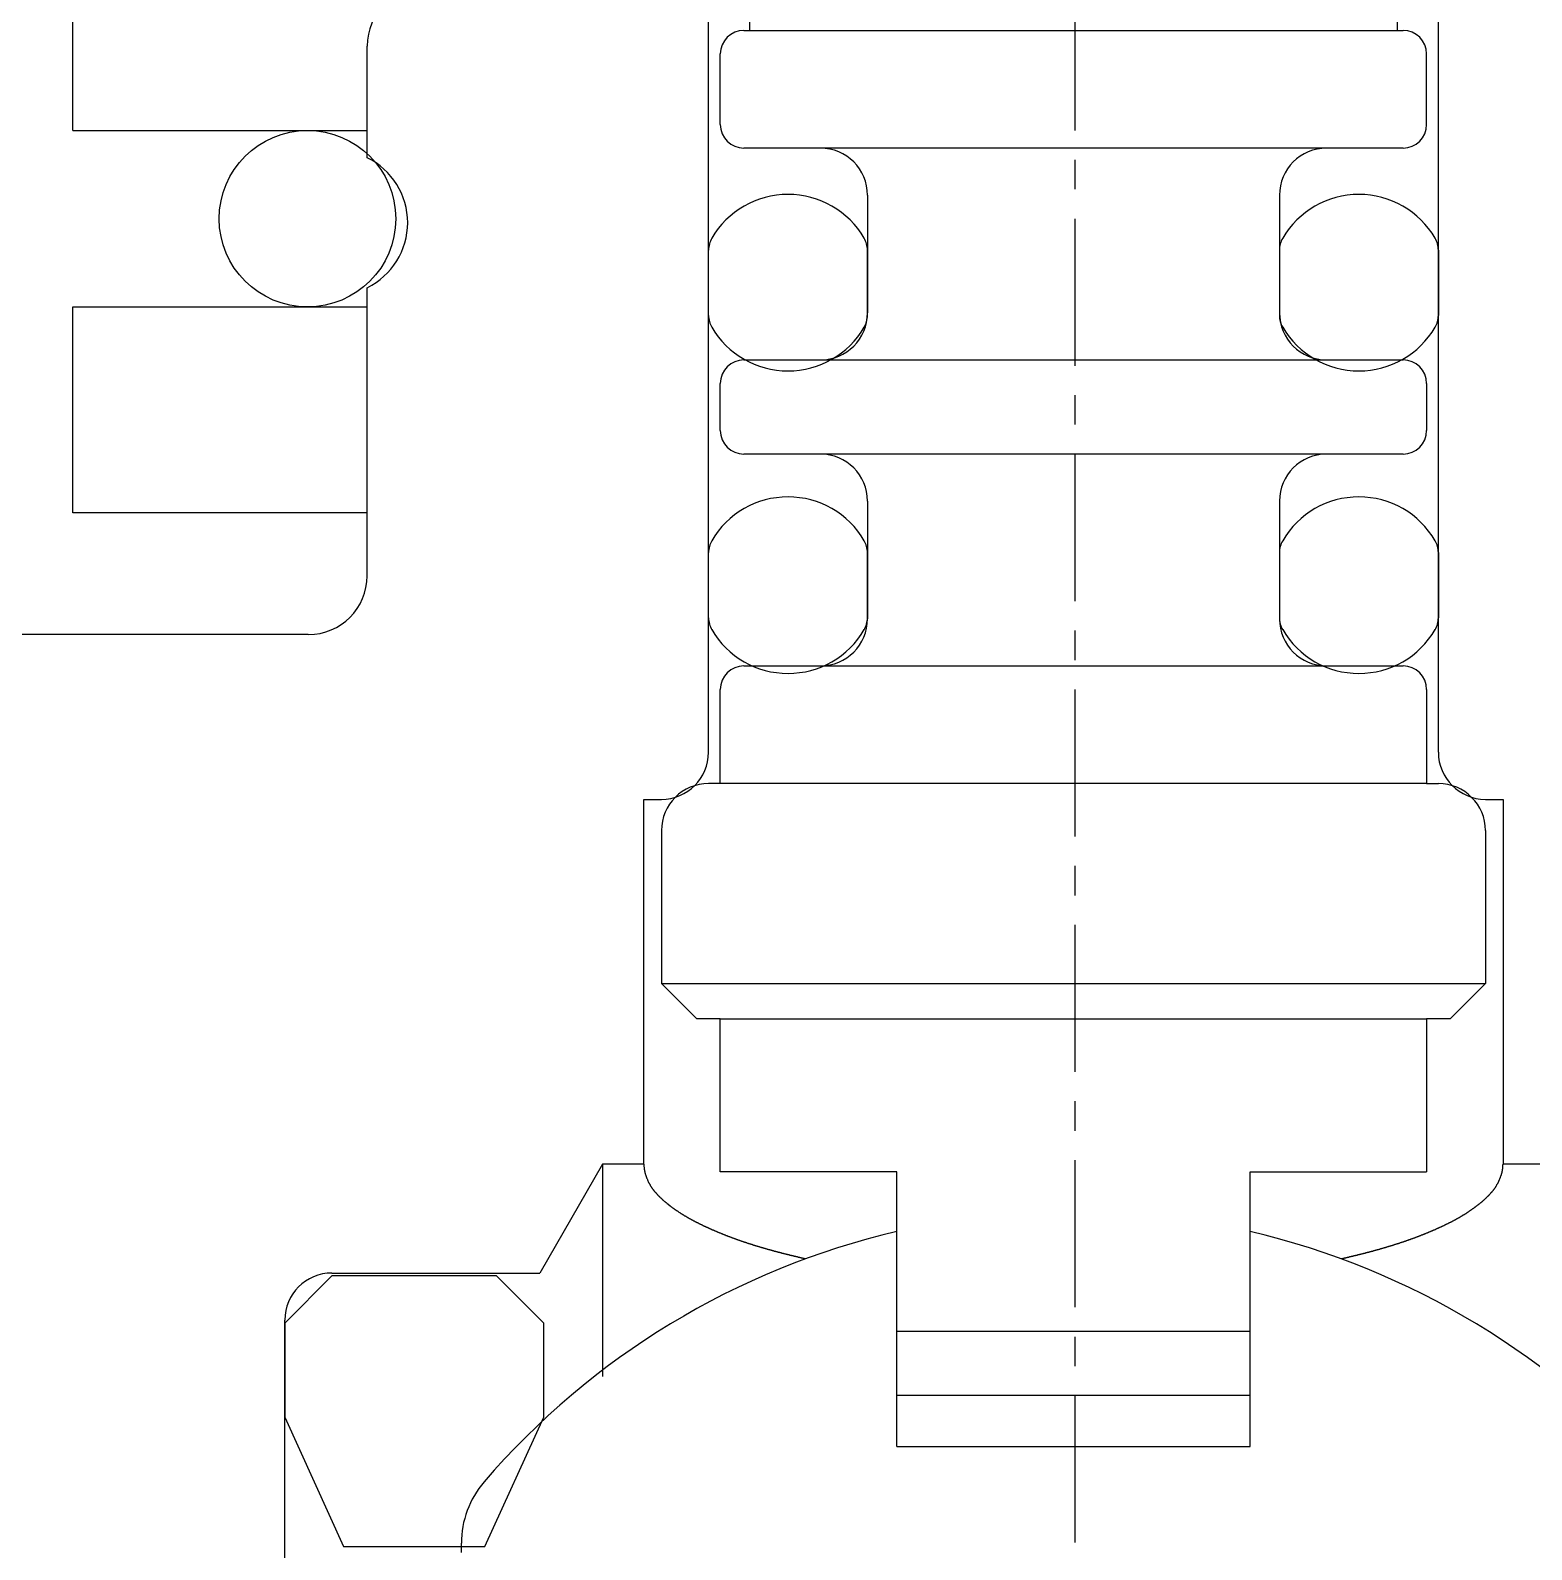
# Model space of a CAD drawing. Extents: x 104 to 175, y 98 to 223.
# Drawn here: x 123.73 to 136.48, y 144.6 to 157.51 of the extents above; entities that cross this region are included whole.
import ezdxf

# ---------------------------------------------------------------- set-up
doc = ezdxf.new("R2010")
doc.units = 0
doc.linetypes.add('CENTER', pattern=[2, 1.25, -0.25, 0.25, -0.25])
doc.layers.get('0').update_dxf_attribs({"linetype": 'CONTINUOUS'})
doc.layers.add('CENTER', color=1, linetype='CENTER')

msp = doc.modelspace()

# ---------------------------------------------------------------- linework, layer by layer
at = {"color": 7, "linetype": 'CONTINUOUS'}
for p, q in [((124.089, 156.659), (124.089, 164.409)), ((129.489, 151.375), (129.489, 157.875)), ((135.689, 151.375), (135.689, 157.875)), ((129.839, 157.509), (129.839, 157.709)), ((135.339, 157.709), (135.339, 157.509)), ((129.789, 157.509), (130.605, 157.509)), ((130.605, 157.509), (134.574, 157.509)), ((134.574, 157.509), (135.339, 157.509)), ((135.339, 157.509), (135.389, 157.509)), ((126.589, 156.427), (126.589, 157.375)), ((129.589, 156.709), (129.589, 157.309)), ((135.589, 156.709), (135.589, 157.309)), ((124.089, 156.659), (126.589, 156.659)), ((130.439, 156.509), (129.789, 156.509)), ((134.739, 156.509), (130.439, 156.509)), ((135.389, 156.509), (134.739, 156.509)), ((130.839, 156.109), (130.839, 155.109)), ((134.339, 156.109), (134.339, 155.109)), ((129.489, 155.087), (129.489, 155.642)), ((130.839, 155.087), (130.839, 155.642)), ((134.339, 155.642), (134.339, 155.087)), ((135.689, 155.642), (135.689, 155.087)), ((126.589, 152.875), (126.589, 155.322)), ((124.089, 155.159), (126.589, 155.159)), ((124.089, 153.409), (124.089, 155.159)), ((129.789, 154.709), (130.439, 154.709)), ((130.439, 154.709), (134.739, 154.709)), ((134.739, 154.709), (135.389, 154.709)), ((129.589, 154.109), (129.589, 154.509)), ((135.589, 154.509), (135.589, 154.109)), ((130.439, 153.909), (129.789, 153.909)), ((134.739, 153.909), (130.439, 153.909)), ((135.389, 153.909), (134.739, 153.909)), ((130.839, 153.509), (130.839, 152.509)), ((134.339, 153.509), (134.339, 152.509)), ((126.589, 153.409), (124.089, 153.409)), ((129.489, 152.517), (129.489, 153.072)), ((130.839, 152.517), (130.839, 153.072)), ((134.339, 153.072), (134.339, 152.517)), ((135.689, 153.072), (135.689, 152.517)), ((126.089, 152.375), (123.367, 152.375)), ((129.789, 152.109), (130.439, 152.109)), ((130.439, 152.109), (134.739, 152.109)), ((134.739, 152.109), (135.389, 152.109)), ((129.589, 151.109), (129.589, 151.909)), ((135.589, 151.909), (135.589, 151.109)), ((129.589, 151.109), (129.489, 151.109)), ((135.589, 151.109), (129.589, 151.109)), ((135.589, 151.109), (135.689, 151.109)), ((128.939, 150.975), (129.089, 150.975)), ((128.939, 147.875), (128.939, 150.975)), ((136.089, 150.975), (136.239, 150.975)), ((136.239, 150.975), (136.239, 147.875)), ((129.089, 150.709), (129.089, 149.409)), ((136.089, 150.709), (136.089, 149.409)), ((129.089, 149.409), (136.089, 149.409)), ((129.089, 149.409), (129.389, 149.109)), ((136.089, 149.409), (135.789, 149.109)), ((129.589, 149.109), (129.389, 149.109)), ((129.589, 147.809), (129.589, 149.109)), ((129.589, 149.109), (135.589, 149.109)), ((135.589, 149.109), (135.589, 147.809)), ((135.789, 149.109), (135.589, 149.109)), ((128.589, 147.875), (128.055, 146.95)), ((128.589, 147.875), (128.055, 146.95)), ((128.589, 147.875), (128.589, 146.07)), ((128.939, 147.875), (128.589, 147.875)), ((136.723, 147.875), (136.239, 147.875)), ((131.089, 147.809), (129.589, 147.809)), ((131.089, 145.909), (131.089, 147.809)), ((134.089, 147.809), (135.589, 147.809)), ((134.089, 145.909), (134.089, 147.809)), ((131.089, 145.475), (131.089, 147.302)), ((134.089, 145.475), (134.089, 147.302)), ((125.889, 146.525), (126.289, 146.925)), ((126.289, 146.95), (128.055, 146.95)), ((127.689, 146.925), (126.289, 146.925)), ((127.689, 146.925), (128.089, 146.525)), ((125.889, 144.475), (125.889, 146.55)), ((125.889, 146.525), (125.889, 145.725)), ((128.089, 145.725), (128.089, 146.525)), ((131.089, 146.455), (134.089, 146.455)), ((134.089, 145.909), (131.089, 145.909)), ((125.889, 145.725), (126.389, 144.625)), ((127.589, 144.625), (128.089, 145.725)), ((131.089, 145.475), (134.089, 145.475)), ((126.389, 144.625), (127.589, 144.625)), ((127.389, 144.575), (127.389, 144.653))]:
    msp.add_line(p, q, dxfattribs=at)
at = {"color": 7}
for points in [[(128.939, 147.875, 0), (128.939, 147.871, 0), (128.939, 147.868, 0), (128.94, 147.864, 0), (128.94, 147.861, 0), (128.94, 147.857, 0), (128.94, 147.854, 0), (128.941, 147.85, 0), (128.941, 147.847, 0), (128.941, 147.843, 0), (128.942, 147.84, 0), (128.942, 147.836, 0), (128.943, 147.833, 0), (128.943, 147.829, 0), (128.944, 147.826, 0), (128.944, 147.822, 0), (128.945, 147.819, 0), (128.946, 147.815, 0), (128.947, 147.812, 0), (128.947, 147.809, 0), (128.948, 147.805, 0), (128.949, 147.802, 0), (128.95, 147.798, 0), (128.951, 147.795, 0), (128.952, 147.792, 0), (128.953, 147.788, 0), (128.954, 147.785, 0), (128.955, 147.782, 0), (128.956, 147.778, 0), (128.957, 147.775, 0), (128.959, 147.772, 0), (128.96, 147.768, 0), (128.961, 147.765, 0), (128.962, 147.762, 0), (128.963, 147.758, 0), (128.965, 147.755, 0), (128.966, 147.752, 0), (128.967, 147.749, 0), (128.969, 147.745, 0), (128.97, 147.742, 0), (128.971, 147.739, 0), (128.973, 147.736, 0), (128.974, 147.732, 0), (128.976, 147.729, 0), (128.977, 147.726, 0), (128.979, 147.723, 0), (128.98, 147.72, 0), (128.982, 147.717, 0), (128.984, 147.713, 0), (128.985, 147.71, 0), (128.987, 147.707, 0), (128.989, 147.704, 0), (128.99, 147.701, 0), (128.992, 147.698, 0), (128.994, 147.695, 0), (128.996, 147.692, 0), (128.998, 147.689, 0), (128.999, 147.686, 0), (129.001, 147.683, 0), (129.003, 147.68, 0), (129.005, 147.677, 0), (129.007, 147.674, 0), (129.009, 147.672, 0), (129.011, 147.669, 0), (129.013, 147.666, 0), (129.015, 147.663, 0), (129.017, 147.66, 0), (129.02, 147.657, 0), (129.022, 147.655, 0), (129.024, 147.652, 0), (129.026, 147.649, 0), (129.028, 147.646, 0), (129.03, 147.644, 0), (129.033, 147.641, 0), (129.035, 147.638, 0), (129.037, 147.636, 0), (129.04, 147.633, 0), (129.042, 147.63, 0), (129.044, 147.628, 0), (129.047, 147.625, 0), (129.049, 147.623, 0), (129.051, 147.62, 0), (129.054, 147.617, 0), (129.056, 147.615, 0), (129.059, 147.612, 0), (129.061, 147.61, 0), (129.064, 147.607, 0), (129.066, 147.605, 0), (129.068, 147.602, 0), (129.071, 147.6, 0), (129.073, 147.597, 0), (129.076, 147.595, 0), (129.079, 147.592, 0), (129.081, 147.59, 0), (129.084, 147.588, 0), (129.086, 147.585, 0), (129.089, 147.583, 0), (129.091, 147.58, 0), (129.094, 147.578, 0), (129.096, 147.576, 0), (129.099, 147.573, 0), (129.102, 147.571, 0), (129.104, 147.569, 0), (129.107, 147.566, 0), (129.11, 147.564, 0), (129.112, 147.562, 0), (129.115, 147.559, 0), (129.117, 147.557, 0), (129.12, 147.555, 0), (129.123, 147.552, 0), (129.126, 147.55, 0), (129.128, 147.548, 0), (129.131, 147.546, 0), (129.134, 147.544, 0), (129.136, 147.541, 0), (129.139, 147.539, 0), (129.142, 147.537, 0), (129.145, 147.535, 0), (129.147, 147.533, 0), (129.15, 147.53, 0), (129.153, 147.528, 0), (129.156, 147.526, 0), (129.158, 147.524, 0), (129.161, 147.522, 0), (129.164, 147.52, 0), (129.167, 147.517, 0), (129.17, 147.515, 0), (129.172, 147.513, 0), (129.175, 147.511, 0), (129.178, 147.509, 0), (129.181, 147.507, 0), (129.184, 147.505, 0), (129.186, 147.503, 0), (129.189, 147.501, 0), (129.192, 147.499, 0), (129.195, 147.497, 0), (129.198, 147.495, 0), (129.201, 147.493, 0), (129.204, 147.491, 0), (129.206, 147.489, 0), (129.209, 147.487, 0), (129.212, 147.485, 0), (129.215, 147.483, 0), (129.218, 147.481, 0), (129.221, 147.479, 0), (129.224, 147.477, 0), (129.227, 147.475, 0), (129.23, 147.473, 0), (129.233, 147.471, 0), (129.235, 147.469, 0), (129.238, 147.467, 0), (129.241, 147.465, 0), (129.244, 147.463, 0), (129.247, 147.461, 0), (129.25, 147.459, 0), (129.253, 147.457, 0), (129.256, 147.456, 0), (129.259, 147.454, 0), (129.262, 147.452, 0), (129.265, 147.45, 0), (129.268, 147.448, 0), (129.271, 147.446, 0), (129.274, 147.444, 0), (129.277, 147.443, 0), (129.28, 147.441, 0), (129.283, 147.439, 0), (129.286, 147.437, 0), (129.289, 147.435, 0), (129.292, 147.434, 0), (129.295, 147.432, 0), (129.298, 147.43, 0), (129.301, 147.428, 0), (129.304, 147.427, 0), (129.307, 147.425, 0), (129.31, 147.423, 0), (129.313, 147.421, 0), (129.316, 147.42, 0), (129.319, 147.418, 0), (129.322, 147.416, 0), (129.325, 147.414, 0), (129.328, 147.413, 0), (129.332, 147.411, 0), (129.335, 147.409, 0), (129.338, 147.408, 0), (129.341, 147.406, 0), (129.344, 147.404, 0), (129.347, 147.403, 0), (129.35, 147.401, 0), (129.353, 147.399, 0), (129.356, 147.398, 0), (129.359, 147.396, 0), (129.362, 147.394, 0), (129.366, 147.393, 0), (129.369, 147.391, 0), (129.372, 147.389, 0), (129.375, 147.388, 0), (129.378, 147.386, 0), (129.381, 147.385, 0), (129.384, 147.383, 0), (129.387, 147.381, 0), (129.39, 147.38, 0), (129.394, 147.378, 0), (129.397, 147.377, 0), (129.4, 147.375, 0), (129.403, 147.373, 0), (129.406, 147.372, 0), (129.409, 147.37, 0), (129.412, 147.369, 0), (129.416, 147.367, 0), (129.419, 147.366, 0), (129.422, 147.364, 0), (129.425, 147.363, 0), (129.428, 147.361, 0), (129.431, 147.36, 0), (129.434, 147.358, 0), (129.438, 147.356, 0), (129.441, 147.355, 0), (129.444, 147.353, 0), (129.447, 147.352, 0), (129.45, 147.35, 0), (129.453, 147.349, 0), (129.457, 147.347, 0), (129.46, 147.346, 0), (129.463, 147.344, 0), (129.466, 147.343, 0), (129.469, 147.342, 0), (129.473, 147.34, 0), (129.476, 147.339, 0), (129.479, 147.337, 0), (129.482, 147.336, 0), (129.485, 147.334, 0), (129.489, 147.333, 0), (129.492, 147.331, 0), (129.495, 147.33, 0), (129.498, 147.328, 0), (129.501, 147.327, 0), (129.504, 147.326, 0), (129.508, 147.324, 0), (129.511, 147.323, 0), (129.514, 147.321, 0), (129.517, 147.32, 0), (129.521, 147.318, 0), (129.524, 147.317, 0), (129.527, 147.316, 0), (129.53, 147.314, 0), (129.533, 147.313, 0), (129.537, 147.312, 0), (129.54, 147.31, 0), (129.543, 147.309, 0), (129.546, 147.307, 0), (129.55, 147.306, 0), (129.553, 147.305, 0), (129.556, 147.303, 0), (129.559, 147.302, 0), (129.562, 147.301, 0), (129.566, 147.299, 0), (129.569, 147.298, 0), (129.572, 147.296, 0), (129.575, 147.295, 0), (129.579, 147.294, 0), (129.582, 147.292, 0), (129.585, 147.291, 0), (129.588, 147.29, 0), (129.592, 147.288, 0), (129.595, 147.287, 0), (129.598, 147.286, 0), (129.601, 147.285, 0), (129.605, 147.283, 0), (129.608, 147.282, 0), (129.611, 147.281, 0), (129.614, 147.279, 0), (129.618, 147.278, 0), (129.621, 147.277, 0), (129.624, 147.275, 0), (129.627, 147.274, 0), (129.631, 147.273, 0), (129.634, 147.272, 0), (129.637, 147.27, 0), (129.64, 147.269, 0), (129.644, 147.268, 0), (129.647, 147.266, 0), (129.65, 147.265, 0), (129.654, 147.264, 0), (129.657, 147.263, 0), (129.66, 147.261, 0), (129.663, 147.26, 0), (129.667, 147.259, 0), (129.67, 147.258, 0), (129.673, 147.257, 0), (129.677, 147.255, 0), (129.68, 147.254, 0), (129.683, 147.253, 0), (129.686, 147.252, 0), (129.69, 147.25, 0), (129.693, 147.249, 0), (129.696, 147.248, 0), (129.7, 147.247, 0), (129.703, 147.246, 0), (129.706, 147.244, 0), (129.709, 147.243, 0), (129.713, 147.242, 0), (129.716, 147.241, 0), (129.719, 147.24, 0), (129.723, 147.238, 0), (129.726, 147.237, 0), (129.729, 147.236, 0), (129.733, 147.235, 0), (129.736, 147.234, 0), (129.739, 147.232, 0), (129.742, 147.231, 0), (129.746, 147.23, 0), (129.749, 147.229, 0), (129.752, 147.228, 0), (129.756, 147.227, 0), (129.759, 147.226, 0), (129.762, 147.224, 0), (129.766, 147.223, 0), (129.769, 147.222, 0), (129.772, 147.221, 0), (129.776, 147.22, 0), (129.779, 147.219, 0), (129.782, 147.218, 0), (129.786, 147.216, 0), (129.789, 147.215, 0), (129.792, 147.214, 0), (129.795, 147.213, 0), (129.799, 147.212, 0), (129.802, 147.211, 0), (129.805, 147.21, 0), (129.809, 147.209, 0), (129.812, 147.208, 0), (129.815, 147.206, 0), (129.819, 147.205, 0), (129.822, 147.204, 0), (129.825, 147.203, 0), (129.829, 147.202, 0), (129.832, 147.201, 0), (129.835, 147.2, 0), (129.839, 147.199, 0), (129.842, 147.198, 0), (129.845, 147.197, 0), (129.849, 147.196, 0), (129.852, 147.195, 0), (129.856, 147.194, 0), (129.859, 147.192, 0), (129.862, 147.191, 0), (129.866, 147.19, 0), (129.869, 147.189, 0), (129.872, 147.188, 0), (129.876, 147.187, 0), (129.879, 147.186, 0), (129.882, 147.185, 0), (129.886, 147.184, 0), (129.889, 147.183, 0), (129.892, 147.182, 0), (129.896, 147.181, 0), (129.899, 147.18, 0), (129.902, 147.179, 0), (129.906, 147.178, 0), (129.909, 147.177, 0), (129.912, 147.176, 0), (129.916, 147.175, 0), (129.919, 147.174, 0), (129.923, 147.173, 0), (129.926, 147.172, 0), (129.929, 147.171, 0), (129.933, 147.17, 0), (129.936, 147.169, 0), (129.939, 147.168, 0), (129.943, 147.167, 0), (129.946, 147.166, 0), (129.949, 147.165, 0), (129.953, 147.164, 0), (129.956, 147.163, 0), (129.96, 147.162, 0), (129.963, 147.161, 0), (129.966, 147.16, 0), (129.97, 147.159, 0), (129.973, 147.158, 0), (129.976, 147.157, 0), (129.98, 147.156, 0), (129.983, 147.155, 0), (129.987, 147.154, 0), (129.99, 147.153, 0), (129.993, 147.152, 0), (129.997, 147.151, 0), (130, 147.15, 0), (130.003, 147.15, 0), (130.007, 147.149, 0), (130.01, 147.148, 0), (130.014, 147.147, 0), (130.017, 147.146, 0), (130.02, 147.145, 0), (130.024, 147.144, 0), (130.027, 147.143, 0), (130.03, 147.142, 0), (130.034, 147.141, 0), (130.037, 147.14, 0), (130.041, 147.139, 0), (130.044, 147.138, 0), (130.047, 147.137, 0), (130.051, 147.136, 0), (130.054, 147.136, 0), (130.057, 147.135, 0), (130.061, 147.134, 0), (130.064, 147.133, 0), (130.068, 147.132, 0), (130.071, 147.131, 0), (130.074, 147.13, 0), (130.078, 147.129, 0), (130.081, 147.128, 0), (130.085, 147.127, 0), (130.088, 147.127, 0), (130.091, 147.126, 0), (130.095, 147.125, 0), (130.098, 147.124, 0), (130.102, 147.123, 0), (130.105, 147.122, 0), (130.108, 147.121, 0), (130.112, 147.12, 0), (130.115, 147.12, 0), (130.119, 147.119, 0), (130.122, 147.118, 0), (130.125, 147.117, 0), (130.129, 147.116, 0), (130.132, 147.115, 0), (130.136, 147.114, 0), (130.139, 147.113, 0), (130.142, 147.113, 0), (130.146, 147.112, 0), (130.149, 147.111, 0), (130.153, 147.11, 0), (130.156, 147.109, 0), (130.159, 147.108, 0), (130.163, 147.108, 0), (130.166, 147.107, 0), (130.17, 147.106, 0), (130.173, 147.105, 0), (130.176, 147.104, 0), (130.18, 147.103, 0), (130.183, 147.102, 0), (130.187, 147.102, 0), (130.19, 147.101, 0), (130.193, 147.1, 0), (130.197, 147.099, 0), (130.2, 147.098, 0), (130.204, 147.098, 0), (130.207, 147.097, 0), (130.21, 147.096, 0), (130.214, 147.095, 0), (130.217, 147.094, 0), (130.221, 147.093, 0), (130.224, 147.093, 0), (130.227, 147.092, 0), (130.231, 147.091, 0), (130.234, 147.09, 0), (130.238, 147.089, 0), (130.241, 147.089, 0), (130.245, 147.088, 0), (130.248, 147.087, 0), (130.251, 147.086, 0), (130.255, 147.085, 0), (130.258, 147.085, 0), (130.262, 147.084, 0), (130.265, 147.083, 0), (130.268, 147.082, 0), (130.272, 147.081, 0), (130.275, 147.08, 0), (130.279, 147.08, 0), (130.282, 147.079, 0), (130.285, 147.078, 0), (130.289, 147.077, 0), (130.292, 147.076, 0), (130.296, 147.076, 0), (130.299, 147.075, 0), (130.303, 147.074, 0), (130.306, 147.073, 0), (130.309, 147.072, 0), (130.313, 147.072, 0), (130.316, 147.071, 0)], [(134.862, 147.071, 0), (134.865, 147.072, 0), (134.868, 147.072, 0), (134.872, 147.073, 0), (134.875, 147.074, 0), (134.879, 147.075, 0), (134.882, 147.076, 0), (134.886, 147.076, 0), (134.889, 147.077, 0), (134.892, 147.078, 0), (134.896, 147.079, 0), (134.899, 147.08, 0), (134.903, 147.08, 0), (134.906, 147.081, 0), (134.909, 147.082, 0), (134.913, 147.083, 0), (134.916, 147.084, 0), (134.92, 147.085, 0), (134.923, 147.085, 0), (134.927, 147.086, 0), (134.93, 147.087, 0), (134.933, 147.088, 0), (134.937, 147.089, 0), (134.94, 147.089, 0), (134.944, 147.09, 0), (134.947, 147.091, 0), (134.95, 147.092, 0), (134.954, 147.093, 0), (134.957, 147.093, 0), (134.961, 147.094, 0), (134.964, 147.095, 0), (134.967, 147.096, 0), (134.971, 147.097, 0), (134.974, 147.098, 0), (134.978, 147.098, 0), (134.981, 147.099, 0), (134.984, 147.1, 0), (134.988, 147.101, 0), (134.991, 147.102, 0), (134.995, 147.102, 0), (134.998, 147.103, 0), (135.002, 147.104, 0), (135.005, 147.105, 0), (135.008, 147.106, 0), (135.012, 147.107, 0), (135.015, 147.108, 0), (135.019, 147.108, 0), (135.022, 147.109, 0), (135.025, 147.11, 0), (135.029, 147.111, 0), (135.032, 147.112, 0), (135.036, 147.113, 0), (135.039, 147.113, 0), (135.042, 147.114, 0), (135.046, 147.115, 0), (135.049, 147.116, 0), (135.053, 147.117, 0), (135.056, 147.118, 0), (135.059, 147.119, 0), (135.063, 147.12, 0), (135.066, 147.12, 0), (135.07, 147.121, 0), (135.073, 147.122, 0), (135.076, 147.123, 0), (135.08, 147.124, 0), (135.083, 147.125, 0), (135.086, 147.126, 0), (135.09, 147.127, 0), (135.093, 147.127, 0), (135.097, 147.128, 0), (135.1, 147.129, 0), (135.103, 147.13, 0), (135.107, 147.131, 0), (135.11, 147.132, 0), (135.114, 147.133, 0), (135.117, 147.134, 0), (135.12, 147.135, 0), (135.124, 147.136, 0), (135.127, 147.136, 0), (135.131, 147.137, 0), (135.134, 147.138, 0), (135.137, 147.139, 0), (135.141, 147.14, 0), (135.144, 147.141, 0), (135.147, 147.142, 0), (135.151, 147.143, 0), (135.154, 147.144, 0), (135.158, 147.145, 0), (135.161, 147.146, 0), (135.164, 147.147, 0), (135.168, 147.148, 0), (135.171, 147.149, 0), (135.174, 147.15, 0), (135.178, 147.15, 0), (135.181, 147.151, 0), (135.185, 147.152, 0), (135.188, 147.153, 0), (135.191, 147.154, 0), (135.195, 147.155, 0), (135.198, 147.156, 0), (135.201, 147.157, 0), (135.205, 147.158, 0), (135.208, 147.159, 0), (135.212, 147.16, 0), (135.215, 147.161, 0), (135.218, 147.162, 0), (135.222, 147.163, 0), (135.225, 147.164, 0), (135.228, 147.165, 0), (135.232, 147.166, 0), (135.235, 147.167, 0), (135.239, 147.168, 0), (135.242, 147.169, 0), (135.245, 147.17, 0), (135.249, 147.171, 0), (135.252, 147.172, 0), (135.255, 147.173, 0), (135.259, 147.174, 0), (135.262, 147.175, 0), (135.265, 147.176, 0), (135.269, 147.177, 0), (135.272, 147.178, 0), (135.275, 147.179, 0), (135.279, 147.18, 0), (135.282, 147.181, 0), (135.286, 147.182, 0), (135.289, 147.183, 0), (135.292, 147.184, 0), (135.296, 147.185, 0), (135.299, 147.186, 0), (135.302, 147.187, 0), (135.306, 147.188, 0), (135.309, 147.189, 0), (135.312, 147.19, 0), (135.316, 147.191, 0), (135.319, 147.192, 0), (135.322, 147.194, 0), (135.326, 147.195, 0), (135.329, 147.196, 0), (135.332, 147.197, 0), (135.336, 147.198, 0), (135.339, 147.199, 0), (135.342, 147.2, 0), (135.346, 147.201, 0), (135.349, 147.202, 0), (135.352, 147.203, 0), (135.356, 147.204, 0), (135.359, 147.205, 0), (135.362, 147.206, 0), (135.366, 147.208, 0), (135.369, 147.209, 0), (135.372, 147.21, 0), (135.376, 147.211, 0), (135.379, 147.212, 0), (135.382, 147.213, 0), (135.386, 147.214, 0), (135.389, 147.215, 0), (135.392, 147.216, 0), (135.396, 147.218, 0), (135.399, 147.219, 0), (135.402, 147.22, 0), (135.406, 147.221, 0), (135.409, 147.222, 0), (135.412, 147.223, 0), (135.416, 147.224, 0), (135.419, 147.226, 0), (135.422, 147.227, 0), (135.426, 147.228, 0), (135.429, 147.229, 0), (135.432, 147.23, 0), (135.435, 147.231, 0), (135.439, 147.232, 0), (135.442, 147.234, 0), (135.445, 147.235, 0), (135.449, 147.236, 0), (135.452, 147.237, 0), (135.455, 147.238, 0), (135.459, 147.24, 0), (135.462, 147.241, 0), (135.465, 147.242, 0), (135.468, 147.243, 0), (135.472, 147.244, 0), (135.475, 147.246, 0), (135.478, 147.247, 0), (135.482, 147.248, 0), (135.485, 147.249, 0), (135.488, 147.25, 0), (135.492, 147.252, 0), (135.495, 147.253, 0), (135.498, 147.254, 0), (135.501, 147.255, 0), (135.505, 147.257, 0), (135.508, 147.258, 0), (135.511, 147.259, 0), (135.514, 147.26, 0), (135.518, 147.261, 0), (135.521, 147.263, 0), (135.524, 147.264, 0), (135.528, 147.265, 0), (135.531, 147.266, 0), (135.534, 147.268, 0), (135.537, 147.269, 0), (135.541, 147.27, 0), (135.544, 147.272, 0), (135.547, 147.273, 0), (135.55, 147.274, 0), (135.554, 147.275, 0), (135.557, 147.277, 0), (135.56, 147.278, 0), (135.564, 147.279, 0), (135.567, 147.281, 0), (135.57, 147.282, 0), (135.573, 147.283, 0), (135.577, 147.285, 0), (135.58, 147.286, 0), (135.583, 147.287, 0), (135.586, 147.288, 0), (135.59, 147.29, 0), (135.593, 147.291, 0), (135.596, 147.292, 0), (135.599, 147.294, 0), (135.602, 147.295, 0), (135.606, 147.296, 0), (135.609, 147.298, 0), (135.612, 147.299, 0), (135.615, 147.301, 0), (135.619, 147.302, 0), (135.622, 147.303, 0), (135.625, 147.305, 0), (135.628, 147.306, 0), (135.632, 147.307, 0), (135.635, 147.309, 0), (135.638, 147.31, 0), (135.641, 147.312, 0), (135.644, 147.313, 0), (135.648, 147.314, 0), (135.651, 147.316, 0), (135.654, 147.317, 0), (135.657, 147.318, 0), (135.661, 147.32, 0), (135.664, 147.321, 0), (135.667, 147.323, 0), (135.67, 147.324, 0), (135.673, 147.326, 0), (135.677, 147.327, 0), (135.68, 147.328, 0), (135.683, 147.33, 0), (135.686, 147.331, 0), (135.689, 147.333, 0), (135.693, 147.334, 0), (135.696, 147.336, 0), (135.699, 147.337, 0), (135.702, 147.339, 0), (135.705, 147.34, 0), (135.709, 147.342, 0), (135.712, 147.343, 0), (135.715, 147.344, 0), (135.718, 147.346, 0), (135.721, 147.347, 0), (135.724, 147.349, 0), (135.728, 147.35, 0), (135.731, 147.352, 0), (135.734, 147.353, 0), (135.737, 147.355, 0), (135.74, 147.356, 0), (135.743, 147.358, 0), (135.747, 147.36, 0), (135.75, 147.361, 0), (135.753, 147.363, 0), (135.756, 147.364, 0), (135.759, 147.366, 0), (135.762, 147.367, 0), (135.765, 147.369, 0), (135.769, 147.37, 0), (135.772, 147.372, 0), (135.775, 147.373, 0), (135.778, 147.375, 0), (135.781, 147.377, 0), (135.784, 147.378, 0), (135.787, 147.38, 0), (135.791, 147.381, 0), (135.794, 147.383, 0), (135.797, 147.385, 0), (135.8, 147.386, 0), (135.803, 147.388, 0), (135.806, 147.389, 0), (135.809, 147.391, 0), (135.812, 147.393, 0), (135.815, 147.394, 0), (135.819, 147.396, 0), (135.822, 147.398, 0), (135.825, 147.399, 0), (135.828, 147.401, 0), (135.831, 147.403, 0), (135.834, 147.404, 0), (135.837, 147.406, 0), (135.84, 147.408, 0), (135.843, 147.409, 0), (135.846, 147.411, 0), (135.849, 147.413, 0), (135.852, 147.414, 0), (135.855, 147.416, 0), (135.859, 147.418, 0), (135.862, 147.42, 0), (135.865, 147.421, 0), (135.868, 147.423, 0), (135.871, 147.425, 0), (135.874, 147.427, 0), (135.877, 147.428, 0), (135.88, 147.43, 0), (135.883, 147.432, 0), (135.886, 147.434, 0), (135.889, 147.435, 0), (135.892, 147.437, 0), (135.895, 147.439, 0), (135.898, 147.441, 0), (135.901, 147.443, 0), (135.904, 147.444, 0), (135.907, 147.446, 0), (135.91, 147.448, 0), (135.913, 147.45, 0), (135.916, 147.452, 0), (135.919, 147.454, 0), (135.922, 147.456, 0), (135.925, 147.457, 0), (135.928, 147.459, 0), (135.931, 147.461, 0), (135.934, 147.463, 0), (135.937, 147.465, 0), (135.939, 147.467, 0), (135.942, 147.469, 0), (135.945, 147.471, 0), (135.948, 147.473, 0), (135.951, 147.475, 0), (135.954, 147.477, 0), (135.957, 147.479, 0), (135.96, 147.481, 0), (135.963, 147.483, 0), (135.966, 147.485, 0), (135.969, 147.487, 0), (135.971, 147.489, 0), (135.974, 147.491, 0), (135.977, 147.493, 0), (135.98, 147.495, 0), (135.983, 147.497, 0), (135.986, 147.499, 0), (135.989, 147.501, 0), (135.991, 147.503, 0), (135.994, 147.505, 0), (135.997, 147.507, 0), (136, 147.509, 0), (136.003, 147.511, 0), (136.006, 147.513, 0), (136.008, 147.515, 0), (136.011, 147.517, 0), (136.014, 147.52, 0), (136.017, 147.522, 0), (136.02, 147.524, 0), (136.022, 147.526, 0), (136.025, 147.528, 0), (136.028, 147.53, 0), (136.031, 147.533, 0), (136.033, 147.535, 0), (136.036, 147.537, 0), (136.039, 147.539, 0), (136.042, 147.541, 0), (136.044, 147.544, 0), (136.047, 147.546, 0), (136.05, 147.548, 0), (136.052, 147.55, 0), (136.055, 147.552, 0), (136.058, 147.555, 0), (136.06, 147.557, 0), (136.063, 147.559, 0), (136.066, 147.562, 0), (136.068, 147.564, 0), (136.071, 147.566, 0), (136.074, 147.569, 0), (136.076, 147.571, 0), (136.079, 147.573, 0), (136.081, 147.576, 0), (136.084, 147.578, 0), (136.087, 147.58, 0), (136.089, 147.583, 0), (136.092, 147.585, 0), (136.094, 147.588, 0), (136.097, 147.59, 0), (136.099, 147.592, 0), (136.102, 147.595, 0), (136.104, 147.597, 0), (136.107, 147.6, 0), (136.109, 147.602, 0), (136.112, 147.605, 0), (136.114, 147.607, 0), (136.117, 147.61, 0), (136.119, 147.612, 0), (136.122, 147.615, 0), (136.124, 147.617, 0), (136.126, 147.62, 0), (136.129, 147.623, 0), (136.131, 147.625, 0), (136.134, 147.628, 0), (136.136, 147.63, 0), (136.138, 147.633, 0), (136.141, 147.636, 0), (136.143, 147.638, 0), (136.145, 147.641, 0), (136.147, 147.644, 0), (136.15, 147.646, 0), (136.152, 147.649, 0), (136.154, 147.652, 0), (136.156, 147.655, 0), (136.158, 147.657, 0), (136.16, 147.66, 0), (136.163, 147.663, 0), (136.165, 147.666, 0), (136.167, 147.669, 0), (136.169, 147.672, 0), (136.171, 147.674, 0), (136.173, 147.677, 0), (136.175, 147.68, 0), (136.177, 147.683, 0), (136.178, 147.686, 0), (136.18, 147.689, 0), (136.182, 147.692, 0), (136.184, 147.695, 0), (136.186, 147.698, 0), (136.187, 147.701, 0), (136.189, 147.704, 0), (136.191, 147.707, 0), (136.193, 147.71, 0), (136.194, 147.713, 0), (136.196, 147.717, 0), (136.197, 147.72, 0), (136.199, 147.723, 0), (136.201, 147.726, 0), (136.202, 147.729, 0), (136.204, 147.732, 0), (136.205, 147.736, 0), (136.206, 147.739, 0), (136.208, 147.742, 0), (136.209, 147.745, 0), (136.211, 147.749, 0), (136.212, 147.752, 0), (136.213, 147.755, 0), (136.214, 147.758, 0), (136.216, 147.762, 0), (136.217, 147.765, 0), (136.218, 147.768, 0), (136.219, 147.772, 0), (136.221, 147.775, 0), (136.222, 147.778, 0), (136.223, 147.782, 0), (136.224, 147.785, 0), (136.225, 147.788, 0), (136.226, 147.792, 0), (136.227, 147.795, 0), (136.228, 147.798, 0), (136.229, 147.802, 0), (136.23, 147.805, 0), (136.23, 147.809, 0), (136.231, 147.812, 0), (136.232, 147.815, 0), (136.233, 147.819, 0), (136.233, 147.822, 0), (136.234, 147.826, 0), (136.235, 147.829, 0), (136.235, 147.833, 0), (136.236, 147.836, 0), (136.236, 147.84, 0), (136.236, 147.843, 0), (136.237, 147.847, 0), (136.237, 147.85, 0), (136.237, 147.854, 0), (136.238, 147.857, 0), (136.238, 147.861, 0), (136.238, 147.864, 0), (136.238, 147.868, 0), (136.239, 147.871, 0), (136.239, 147.875, 0)]]:
    msp.add_polyline3d(points, dxfattribs=at)
at = {"color": 7, "linetype": 'CONTINUOUS'}
msp.add_circle((126.082, 155.909), 0.75, dxfattribs=at)
for centre, radius, start, end in [((127.089, 157.375), 0.5, 90, 180), ((129.789, 157.309), 0.2, 90, 180), ((135.389, 157.309), 0.2, 0, 90), ((129.789, 156.709), 0.2, 180, 270), ((135.389, 156.709), 0.2, 270, 360), ((130.439, 156.109), 0.4, 0, 90), ((134.739, 156.109), 0.4, 90, 180), ((126.318, 155.875), 0.615, 296.1208, 63.8792), ((130.164, 155.365), 0.75, 30.2726, 149.7274), ((135.014, 155.365), 0.75, 30.2726, 149.7274), ((129.689, 155.642), 0.2, 149.7274, 180), ((130.639, 155.642), 0.2, 0, 30.2726), ((134.539, 155.642), 0.2, 149.7274, 180), ((135.489, 155.642), 0.2, 0, 30.2726), ((129.689, 155.087), 0.2, 180, 210.2726), ((130.439, 155.109), 0.4, 270, 360), ((130.639, 155.087), 0.2, 329.7274, 0), ((134.739, 155.109), 0.4, 180, 270), ((134.539, 155.087), 0.2, 180, 210.2726), ((135.489, 155.087), 0.2, 329.7274, 0), ((130.164, 155.365), 0.75, 210.2726, 329.7274), ((135.014, 155.365), 0.75, 210.2726, 329.7274), ((129.789, 154.509), 0.2, 90, 180), ((135.389, 154.509), 0.2, 0, 90), ((129.789, 154.109), 0.2, 180, 270), ((135.389, 154.109), 0.2, 270, 0), ((130.439, 153.509), 0.4, 0, 90), ((134.739, 153.509), 0.4, 90, 180), ((130.164, 152.795), 0.75, 30.2726, 149.7274), ((135.014, 152.795), 0.75, 30.2726, 149.7274), ((129.689, 153.072), 0.2, 149.7274, 180), ((130.639, 153.072), 0.2, 0, 30.2726), ((134.539, 153.072), 0.2, 149.7274, 180), ((135.489, 153.072), 0.2, 0, 30.2726), ((126.089, 152.875), 0.5, 270, 360), ((129.689, 152.517), 0.2, 180, 210.2726), ((130.439, 152.509), 0.4, 270, 0), ((130.639, 152.517), 0.2, 329.7274, 0), ((134.539, 152.517), 0.2, 180, 210.2726), ((134.739, 152.509), 0.4, 180, 270), ((135.489, 152.517), 0.2, 329.7274, 0), ((130.164, 152.795), 0.75, 210.2726, 329.7274), ((135.014, 152.795), 0.75, 210.2726, 329.7274), ((129.789, 151.909), 0.2, 90, 180), ((135.389, 151.909), 0.2, 0, 90), ((129.089, 151.375), 0.4, 270, 0), ((136.089, 151.375), 0.4, 180, 270), ((129.489, 150.709), 0.4, 90, 180), ((135.689, 150.709), 0.4, 0, 90), ((132.589, 140.875), 6.6, 103.1366, 139.3428), ((132.589, 140.875), 6.6, 40.6572, 76.8634), ((126.289, 146.55), 0.4, 90, 180), ((128.189, 144.653), 0.8, 139.3428, 180)]:
    msp.add_arc(centre, radius, start, end, dxfattribs=at)
at = {"layer": 'CENTER', "color": 1, "linetype": 'CENTER'}
msp.add_line((132.6, 165.909), (132.6, 128.875), dxfattribs=at)

doc.saveas('drawing.dxf')
